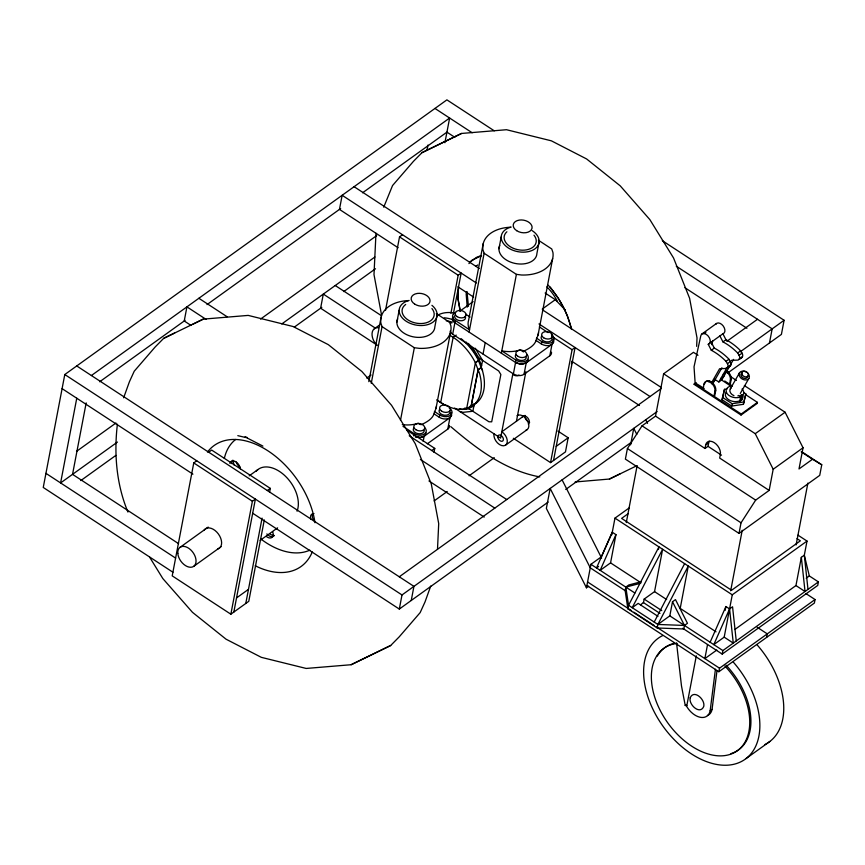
<?xml version="1.0" encoding="UTF-8"?>
<svg xmlns="http://www.w3.org/2000/svg" width="865" height="865" viewBox="0 0 865 865"><rect width="100%" height="100%" fill="white"/><g stroke="black" fill="none" stroke-linecap="round" stroke-linejoin="round"><path stroke-width="1.3" d="M696.66 346.346L697.017 337.912L689.621 298.328L673.543 257.975L649.864 219.613L620.227 185.845L586.621 158.965L551.351 140.822L506.501 129.718L461.553 133.448L422.001 152.662L413.459 161.333L392.548 185.542L383.725 207.189M117.402 424.218C113.877 453.822 116.429 484.422 127.944 512.058M375.972 233.28L373.994 274.573L381.389 314.157M437.506 549.113L438.706 523.595L431.3 484.011L415.222 443.659L391.553 405.296L361.905 371.518L328.311 344.648L293.04 326.505L248.19 315.401L203.243 319.131L163.69 338.345L155.138 347.016L134.226 371.226L129.382 381.843L123.652 397.781M458.547 286.845L457.974 298.468L460.364 311.227M676.538 642.911L681.479 685.902L685.242 705.516L685.923 705.029A17.192 10.964 54.3 0 0 699.774 717.182A17.192 10.964 54.3 0 0 710.154 710.76L715.431 669.24M707.419 715.539A17.192 10.964 54.3 0 0 712.068 709.387L717.009 670.548M470.863 405.782L476.193 403.198A44.115 28.156 54.3 0 0 482.421 370.588L481.21 367.582L482.584 360.446L475.285 348.249M494.272 130.831L446.902 99.864L64.788 374.534L43.25 487.46L172.946 572.241M76.758 398.235L60.604 482.93L117.456 442.058M86.176 402.885L72.541 474.344L178.558 543.642M196.744 460.786L193.76 462.926L172.211 575.863L230.858 614.193L248.774 601.316L264.301 519.908M230.858 614.193L252.396 501.268L255.38 499.116L233.842 612.052M245.779 603.467L262.063 518.113M269.556 492.326L270.312 488.39L211.666 450.06L208.681 452.2M368.814 381.66L381.151 317.022M371.247 383.357L382.06 326.635L380.881 323.164A35.53 23.398 10.8 0 1 408.399 300.588M385.498 310.416L399.533 236.88L402.517 234.739M426.964 150.359L427.98 145.06M396.894 322.094L399.154 310.232M444.913 142.736L449.627 118.029L91.398 375.529M400.495 420.282L414.335 347.73L382.06 326.635M413.513 435.841L413.957 433.527L403.014 426.38M437.106 315.011L434.846 326.862A19.171 12.629 10.8 0 1 412.843 336.755A19.171 12.629 10.8 0 1 397.684 318.882M423.18 441.323L424.153 436.241A7.644 5.028 10.8 0 0 425.807 432.695M450.914 313.303L458.169 275.221L461.164 273.07L453.39 313.779M421.428 424.65C426.91 422.023 433.852 418.357 434.533 411.578A27.68 18.23 10.8 0 0 436.479 406.042M435.992 408.442L450.589 331.933M252.688 513.237L399.306 609.068L401.998 594.958L657.14 411.556M551.481 352.206A7.644 5.028 10.8 0 1 549.826 355.764L524.028 374.307A7.644 5.028 10.8 0 1 513.388 373.907L452.687 334.225L455.314 320.493A7.644 5.028 10.8 0 1 455.66 312.47M440.707 402.517L453.141 337.307L456.212 335.101M424.153 436.241L420.974 437.441L415.189 436.717L420.033 437.539L424.153 436.241L449.941 417.698L451.541 415.47L451.152 412.81L451.541 415.47L449.941 417.698A7.644 5.028 10.8 0 1 439.301 417.298L439.744 414.984L434.533 411.578M434.014 452.33L434.771 448.394L406.572 429.959M466.624 291.581L466.17 293.992L467.219 307.194M411.243 600.483L413.935 586.373L76.736 365.949M427.342 443.799L447.767 429.127L449.941 417.698M483.211 243.66L468.614 320.169A27.68 18.23 10.8 0 0 469.522 329.781L455.314 320.493M469.089 332.095L484.119 253.272L482.94 249.801A35.53 23.398 10.8 0 1 510.458 227.225M498.954 248.731L501.213 236.869M468.333 343.416L473.663 349.492L478.95 358.056L498.673 370.955L500.857 374.513L491.698 421.817L488.963 421.785L469.23 408.896L469.533 406.42M436.814 399.738A44.115 28.156 54.3 0 0 466.473 408.626L471.122 406.345L478.129 369.809L481.21 367.582L478.464 360.608L478.95 358.056M449.8 335.296A44.115 28.156 54.3 0 1 475.274 362.511L478.096 369.788L471.122 406.345L473.123 405.415M483.038 354.066L485.222 342.648M474.236 404.15L471.155 406.366L474.236 404.15L472.874 411.275L463.067 412.313L459.985 411.578M501.354 353.19L516.394 274.367L484.119 253.272M513.388 373.907L516.005 360.164L501.797 350.876A27.68 18.23 10.8 0 0 520.352 349.893L523.476 351.936M539.165 241.649L536.906 253.499A19.171 12.629 10.8 0 1 514.902 263.392A19.171 12.629 10.8 0 1 499.743 245.53M524.028 374.307L526.212 362.878A7.644 5.028 10.8 0 0 527.866 359.332M516.437 421.266L525.877 371.777M523.487 351.287C528.969 348.66 535.911 344.994 536.592 338.215A27.68 18.23 10.8 0 0 538.527 332.679M538.052 335.079L552.649 258.57M454.871 322.807L452.579 320.428L452.741 316.558L452.287 319.758L454.871 322.807L515.572 362.478L519.141 363.938L523.033 364.089L526.212 362.878L552 344.346L553.6 342.108L553.2 339.448L553.6 342.108L552 344.346A7.644 5.028 10.8 0 1 541.36 343.946L541.804 341.632L536.592 338.215M549.826 355.764L552 344.346M513.334 438.285L550.551 462.613L572.089 349.687L575.074 347.535L553.535 460.461M557.99 431.116L568.164 437.766L565.472 451.887L550.551 462.613M588.622 586.243L586.459 587.8L590.936 564.304L601.326 556.844L612.279 532.256L615.945 534.646L610.56 562.877L600.169 570.349L615.945 534.646M697.99 355.288L693.46 352.325L663.617 373.788L655.529 416.13L642.035 425.839L627.406 448.535L625.384 459.12L739.013 533.391L819.728 475.372L821.75 464.786L801.498 451.541M611.793 534.819L614.972 518.135L629.06 508.014M630.617 444.815L633.753 428.359L636.791 434.371M626.292 522.557L637.073 466.008M641.214 581.734L628.812 584.967L625.827 587.119L628.552 605.284L657.876 624.454L684.475 625.449L687.459 623.308L675.489 599.607L672.505 601.748L684.475 625.449L683.804 628.985L657.195 627.979L627.871 608.819L628.552 605.284L658.957 546.885L658.449 549.534M657.973 616.323L638.186 603.392L632.218 607.684L662.622 549.286L654.546 591.628L644.155 599.099L643.484 602.624L640.5 604.776M694.163 384.395L694.346 383.4L741.219 414.032L741.024 415.038L694.163 384.395L696.325 382.838M657.195 627.979L657.876 624.454L688.28 566.056L680.204 608.398L716.036 631.828M704.024 384.092L704.802 383.53A7.104 4.53 54.3 0 1 708.392 380.762L711.257 381.843L713.852 384.33A7.104 4.53 54.3 0 1 715.712 390.666L714.75 395.662L713.971 396.224L714.923 391.229A7.104 4.53 54.3 0 0 713.063 384.893L710.479 382.406L707.613 381.324A7.104 4.53 54.3 0 0 704.024 384.092L703.061 389.099L703.84 388.536M657.876 624.454L669.813 615.869L672.505 601.748M655.529 416.13L705.018 448.481L705.689 444.945L708.673 442.804A9.547 6.098 54.3 0 1 709.268 441.139M705.018 448.481L708.002 446.329L708.673 442.804M743.662 392.505L745.814 393.91L743.381 404.312L731.725 406.053L722.059 399.738L724.492 389.326L727.076 388.947M724.492 389.326L722.059 399.738M720.686 379.421L729.411 385.13L730.363 380.124A7.104 4.53 54.3 0 0 728.503 373.799L725.908 371.312M726.697 370.75L729.282 373.237A7.104 4.53 54.3 0 1 731.141 379.562L730.19 384.568L729.411 385.13M731.725 406.053L732.168 403.717L722.502 397.392M739.575 402.009L740.559 396.819L739.575 396.17L741.619 394.7L742.613 395.348L741.619 400.538M740.386 401.187L741.619 394.7M743.381 404.312L745.814 393.91M685.242 705.516L686.821 705.613L696.314 655.854M707.548 644.512L704.856 658.622L716.804 650.037M745.446 394.537L757.437 402.376L757.243 403.382L741.024 415.038M769.472 342.983L772.164 328.873L676.3 266.204M739.013 533.391L741.035 522.806L755.664 500.111L769.158 490.412L773.191 469.23L755.242 433.689L663.617 373.788M725.173 610.376L725.908 606.527L729.573 608.917L733.271 643.095L724.189 637.148L732.266 594.806L807.013 541.068L797.995 535.176M730.676 590.795L742.213 530.299M662.309 240.665L784.101 320.288L781.409 334.398L727.843 372.912M586.892 585.486L718.847 671.737L719.518 668.202L815.046 599.542L806.029 593.639M682.745 628.293L722.21 654.091L722.88 650.567L818.409 581.896L809.326 575.949L804.32 555.189L807.013 541.068M766.606 637.397L767.287 633.872L757.135 627.233M744.376 385.606L785.096 412.227L803.044 447.778L799.011 468.949L812.505 459.25L821.75 464.786M796.103 544.907L807.888 483.092M734.807 629.515L795.951 585.562L801.336 557.33L804.32 555.189L807.986 589.389M815.046 599.542L814.376 603.067L718.847 671.737M818.409 581.896L817.739 585.421L722.21 654.091M711.83 344.713L712.663 340.907M571.397 364.122L572.024 361.689M430.727 586.07L424.996 601.997L420.152 612.615L399.241 636.824L390.688 645.495L351.136 664.72L306.188 668.45L261.338 657.346L226.068 639.203L192.473 612.323L162.825 578.555L149.602 557.114M729.541 366.284L731.022 364.576A4.552 2.909 54.3 0 0 730.449 361.527L728.092 358.261A45.975 29.334 54.3 0 0 714.295 348.087L711.257 342.162M740.364 357.969L741.878 357.58L742.667 356.207A4.552 2.909 54.3 0 0 742.105 353.158L739.748 349.893A45.975 29.334 54.3 0 0 725.951 339.718L722.902 333.782A6.131 3.914 54.3 0 0 723.216 325.975A6.131 3.914 54.3 0 0 715.798 324.299M461.077 338.615A44.115 28.242 54.3 0 1 478.377 360.294L475.382 362.857L466.668 408.529M612.279 532.256L596.504 567.948L598.58 566.456M710.133 642.219L725.908 606.527M654.21 622.054L684.615 563.656M712.825 383.617L721.918 367.744M714.458 379.238L718.858 381.962L726.578 368.49M733.574 359.375L721.864 379.8L718.858 381.962M730.374 388.731L739.618 372.61M740.267 393.467L748.852 378.492M468.927 263.587L471.652 260.419L481.589 255.608M742.613 395.348L742.959 395.002A8.92 5.871 10.8 0 0 742.062 389.001M469.533 262.43L476.572 257.338L481.308 255.532M99.659 381.779L185.11 320.353M207.016 304.599L340.669 208.53M362.576 192.787L446.935 132.15L454.828 137.308M76.509 451.379L115.942 423.028M260.549 319.077L376.675 235.604M281.785 323.943L374.902 257.002M80.802 480.583L115.867 455.39M294.424 327.035L321.812 307.345M343.729 291.591L375.496 268.756M374.329 328.754L379.746 324.862M475.728 266.42L477.729 264.982M366.771 378.081L371.074 374.999M460.234 310.903L473.123 301.636M249.196 475.837L257.921 469.565M179.963 547.404L208.216 527.088M267.328 490.531L270.312 488.39M542.301 309.032L555.308 299.679L565.321 310.081M193.879 566.229L221.051 546.691M260.149 540.387L277.6 527.845M431.786 450.535L434.771 448.394M236.534 597.931L248.471 589.346M523.368 416.281L501.808 431.776A8.596 5.482 54.3 0 1 507.193 442.447A8.596 5.482 54.3 0 1 499.386 444.48A8.596 5.482 54.3 0 1 494.002 433.819M505.711 445.043L527.261 429.548M434.089 500.943L447.216 491.504M469.1 475.772L494.272 457.682M701.818 334.041L716.469 323.499M703.786 333.749L705.937 332.203M556.227 446.351L568.164 437.766M729.011 359.18L725.995 361.343L725.086 360.424A45.975 29.334 54.3 0 0 711.29 350.249L708.251 344.324L722.902 333.782M711.29 350.249L714.295 348.087M719.896 335.944L722.945 341.88L725.951 339.718M399.273 576.793L661.098 388.58M726.827 341.34L757.502 319.282M740.656 350.812L737.65 352.974L736.731 352.055A45.975 29.334 54.3 0 0 722.945 341.88M740.397 351.709L784.101 320.288M714.609 380.503L711.603 382.665L719.583 368.75L726.524 368.447L728.006 366.738A4.552 2.909 54.3 0 0 727.443 363.689L730.449 361.527M731.228 360.37L738.18 360.078L739.662 358.37A4.552 2.909 54.3 0 0 739.088 355.32L742.105 353.158M725.703 368.512L728.708 366.349M730.817 365.138L727.573 367.701L730.59 365.538M742.462 356.769L739.229 359.332L742.235 357.169M708.835 381.616L709.614 381.054L712.792 383.13L712.014 383.692M723.248 374.296L726.254 372.134M727.454 372.599L728.233 372.036L726.113 370.653M399.306 609.068L548.183 502.057M565.71 489.46L631.439 442.21M720.869 378.448L723.875 376.286M714.923 391.229L715.712 390.666M730.363 380.124L731.141 379.562M741.219 414.032L757.437 402.376M628.174 513.68L621.621 518.384L731.585 590.265L800.363 540.82L797 538.625M755.242 433.689L785.096 412.227M773.191 469.23L803.044 447.778M724.189 637.148L713.798 644.62L729.573 608.917L732.558 606.776L736.256 640.943M806.202 578.188L809.326 575.949M710.154 710.76L712.068 709.387M746.008 758.605L769.893 741.435M475.35 362.813L478.464 360.608M478.096 369.788L481.351 367.484L482.551 370.49M526.212 362.878L521.108 364.187L515.572 362.478M740.559 396.819L740.072 397.078A8.92 5.871 10.8 0 1 727.13 393.705A8.92 5.871 10.8 0 1 731.768 385.844M461.553 133.448L422.001 152.662M163.69 338.345L174.676 332.982M192.56 324.343L203.243 319.131M575.128 481.978L609.457 479.037L620.129 473.825M351.136 664.72L390.688 645.495M474.377 404.042L476.334 403.101M473.89 405.988L470.192 407.772L464.429 408.204M609.457 479.037L636.975 465.651M640.705 583.237L625.827 587.119L625.157 590.644L627.871 608.819M732.168 403.717L743.824 401.966M469.23 408.896L462.213 409.415L459.737 408.831M516.394 274.367L521.509 275.005A35.53 23.398 10.8 0 0 552.919 252.429L551.729 248.958L538.387 240.232M414.335 347.73L419.449 348.368A35.53 23.398 10.8 0 0 450.86 325.791L449.681 322.321L436.328 313.595M539.782 476.907C505.506 470.603 476.658 448.784 450.784 426.64M237.81 435.657L245.617 437.506M247.412 437.593L245.011 436.879L262.906 446.091M703.915 388.288L695.125 382.838L694.033 366.814L700.769 335.912A6.131 3.914 54.3 0 1 708.057 335.89A6.131 3.914 54.3 0 1 708.251 344.324M434.965 108.449L472.182 132.778M684.885 287.699L746.917 328.246M730.795 376.729L736.45 380.427M724.74 381L732.374 385.995M801.25 451.898L812.505 459.25M545.123 293.03L555.308 299.679M354.099 186.699L479.275 268.528M542.431 309.811L660.849 387.217M476.356 283.006L342.151 195.285L339.458 209.395L398.105 247.736M538.982 323.943L650.037 396.538M539.327 326.894L548.075 332.614M399.533 236.88L458.169 275.221M551.794 336.409L572.089 349.687M708.002 446.329L721.529 455.185M457.877 286.802L473.663 297.127M571.776 361.256L639.451 405.49M769.158 490.412L719.68 458.061L720.35 454.536A9.547 6.098 54.3 0 0 714.36 442.685A9.547 6.098 54.3 0 0 705.689 444.945M536.149 340.529L541.36 343.946M642.035 425.839L755.664 500.111M465.911 314.309L470.084 317.033M627.406 448.535L741.035 522.806M795.951 585.562L805.034 591.509L801.336 557.33M335.242 285.515L381.606 315.812M375.313 328.095L323.305 294.089L320.612 308.21L377.151 345.167M454.601 408.064L500.597 438.133L512.74 374.48A8.596 5.482 54.3 0 0 519.054 375.042M437.268 400.257L444.924 405.263M614.972 518.135L732.266 594.806M434.089 413.892L439.301 417.298M420.379 424.618L418.292 423.255A27.68 18.23 10.8 0 1 402.29 424.639M610.56 562.877L640.803 582.642M654.546 591.628L666.634 599.532M198.863 298.284L227.052 316.709M409.232 435.798L506.739 499.538M590.936 564.304L634.856 593.012M644.155 599.099L661.747 610.593M669.813 615.869L722.88 650.567M626.346 591.433L590.265 567.84L550.172 488.444L546.356 508.404L586.459 587.8M643.268 602.483L659.973 613.404M206.097 319.401L186.927 306.87L184.234 320.98L190.992 325.402M420.368 459.466L494.802 508.123M587.573 581.95L631.558 610.701M633.807 612.182L654.113 625.449M656.362 626.92L719.518 668.202M428.954 480.951L484.216 517.075M685.923 705.029L686.821 705.613M64.788 374.534L401.998 594.958M193.76 462.926L252.396 501.268M62.096 388.644L192.917 474.161M45.942 473.35L175.638 558.12M548.215 285.19C559.396 297.657 567.656 313.119 571.484 329.403M466.149 342.043L473.09 349.947L479.318 360.045L481.6 365.711M550.14 287.039L558.022 297.83M737.586 352.866L739.088 355.32M725.93 361.235L727.443 363.689M558.714 298.836L563.483 307.248M645.701 419.774L647.517 423.385M562.109 479.859L601.597 558.055M563.666 307.637L567.44 315.876L571.722 329.424M478.129 369.809L479.34 372.804A44.115 28.156 54.3 0 1 473.144 405.393M460.126 311.216L458.018 299.02L457.834 290.975M466.992 291.71L468.452 306.361M742.938 395.975A8.92 5.871 10.8 0 1 742.213 398.938L741.856 399.284A8.92 5.871 10.8 0 1 739.845 400.787L739.326 401.014A8.92 5.871 10.8 0 1 728.579 399.662A8.92 5.871 10.8 0 1 726.103 392.364M747.598 376.124A3.568 2.638 29.8 0 1 742.732 377.724A3.568 2.638 29.8 0 1 742.386 372.804M738.851 395.381A5.482 4.055 29.8 0 1 737.834 395.889M733.952 395.662A5.482 4.055 29.8 0 1 731.13 387.963M747.663 373.085A5.482 4.055 29.8 0 1 746.29 379.951A5.482 4.055 29.8 0 1 739.078 374.296A5.482 4.055 29.8 0 1 746.549 372.21M424.856 427.775A7.644 5.028 10.8 0 1 423.915 434.338A7.644 5.028 10.8 0 1 413.957 433.527M431.927 308.546A16.23 10.694 10.8 0 1 427.916 322.223A16.23 10.694 10.8 0 1 406.604 318.925A16.23 10.694 10.8 0 1 405.674 304.469M431.938 305.334A19.171 12.629 10.8 0 1 429.905 323.878A19.171 12.629 10.8 0 1 402.268 317.942A19.171 12.629 10.8 0 1 409.123 300.436M424.185 430.305A5.536 3.644 10.8 0 1 417.86 433.635A5.536 3.644 10.8 0 1 413.73 428.056M449.292 408.118A7.644 5.028 10.8 0 1 450.384 415.384A7.644 5.028 10.8 0 1 439.744 414.984M449.649 410.789A5.536 3.644 10.8 0 1 444.361 415.222A5.536 3.644 10.8 0 1 439.517 409.513M449.422 425.569A7.644 5.028 10.8 0 1 447.767 429.127M733.325 662.147A74.487 47.532 54.3 0 1 747.609 757.275A74.487 47.532 54.3 0 1 662.158 725.054A74.487 47.532 54.3 0 1 662.774 635.537M726.103 665.185A63.026 40.212 54.3 0 1 730.979 753.631M657.303 656.102A63.026 40.212 54.3 0 1 673.813 643.409M757.21 644.976A74.487 47.532 54.3 0 1 764.595 744.711M724.913 666.039A63.026 40.212 54.3 0 1 738.083 750.182A63.026 40.212 54.3 0 1 662.406 714.512A63.026 40.212 54.3 0 1 677.003 643.463M529.661 422.217A4.779 3.049 54.3 0 1 525.001 415.384M522.374 416.746A4.779 3.049 54.3 0 1 527.845 418.011A4.779 3.049 54.3 0 1 528.32 424.077M517.043 415.73A8.596 5.482 54.3 0 1 527.131 420.228A8.596 5.482 54.3 0 1 525.963 430.175M449.27 322.31A45.65 29.129 54.3 0 1 451.898 322.991M446.264 320.829A46.797 29.853 54.3 0 1 452.092 322.104M376.783 345.157A12.359 7.882 54.3 0 1 372.069 333.306A12.359 7.882 54.3 0 1 378.438 327.673M437.874 315.044A50.04 31.929 54.3 0 1 455.163 313.162M444.286 317.812A50.04 31.929 54.3 0 1 451.725 319.304M551.351 334.755A7.644 5.028 10.8 0 1 552.443 342.032A7.644 5.028 10.8 0 1 541.804 341.632M533.986 235.183A16.23 10.694 10.8 0 1 530.342 248.709A16.23 10.694 10.8 0 1 509.334 246.071A16.23 10.694 10.8 0 1 506.89 231.777M532.18 230.641A19.171 12.629 10.8 0 1 533.218 249.92A19.171 12.629 10.8 0 1 504.803 245.098A19.171 12.629 10.8 0 1 511.183 227.073M526.915 354.412A7.644 5.028 10.8 0 1 525.974 360.986A7.644 5.028 10.8 0 1 516.005 360.164M526.244 356.942A5.536 3.644 10.8 0 1 519.908 360.283A5.536 3.644 10.8 0 1 515.778 354.693M551.708 337.426A5.536 3.644 10.8 0 1 546.421 341.859A5.536 3.644 10.8 0 1 541.577 336.15M465.219 316.287A5.536 3.644 10.8 0 1 459.931 320.72A5.536 3.644 10.8 0 1 455.087 315.022M452.687 334.225A7.644 5.028 10.8 0 1 450.114 331.187M546.885 286.845A36.827 23.496 54.3 0 1 557.374 301.344M314.125 520.881A6.682 4.26 54.3 0 1 312.795 513.756M312.265 551.957A74.487 47.532 54.3 0 1 255.229 565.753M207.47 452.049A74.487 47.532 54.3 0 1 268.312 451.076A74.487 47.532 54.3 0 1 314.99 522.741M309.8 550.162A66.843 42.655 54.3 0 1 260.873 539.003M224.349 458.396A66.843 42.655 54.3 0 1 235.669 439.463M274.108 535.792A6.682 4.26 54.3 0 1 266.863 533.932M231.669 463.608A6.682 4.26 54.3 0 1 232.901 460.191M310.805 519.13A6.682 4.26 54.3 0 1 313.963 513.605M229.949 463.499A6.682 4.26 54.3 0 1 235.345 461.521A6.682 4.26 54.3 0 1 240.286 468.819M272.68 531.802A6.682 4.26 54.3 0 1 271.902 537.457A6.682 4.26 54.3 0 1 266.29 536.419M256.127 471.252A29.41 18.77 54.3 0 1 285.515 476.291A29.41 18.77 54.3 0 1 297.052 511.193M234.372 465.402A6.682 4.26 54.3 0 1 233.528 460.926M274.043 535.413A6.682 4.26 54.3 0 1 270.064 533.986M203.891 530.494A11.937 7.612 54.3 0 1 218.348 533.921A11.937 7.612 54.3 0 1 217.591 549.037M240.232 467.424A6.682 4.26 54.3 0 1 236.253 462.04M690.216 697.731C688.335 704.456 699.904 715.301 703.71 706.543C705.591 699.817 694.022 688.983 690.216 697.731M742.289 374.967A3.568 2.638 29.8 0 0 748.106 375.961A3.568 2.638 29.8 0 0 744.895 371.204A3.568 2.638 29.8 0 0 742.289 374.967M414.616 304.037A9.547 6.293 10.8 0 0 429.927 301.755A9.547 6.293 10.8 0 0 417.222 293.451A9.547 6.293 10.8 0 0 414.616 304.037M415.816 429.7A5.536 3.644 10.8 0 0 424.693 428.38A5.536 3.644 10.8 0 0 417.33 423.558A5.536 3.644 10.8 0 0 415.816 429.7M441.604 411.167A5.536 3.644 10.8 0 0 450.481 409.837A5.536 3.644 10.8 0 0 443.118 405.025A5.536 3.644 10.8 0 0 441.604 411.167M497.818 437.085A3.568 2.281 54.3 0 0 502.187 441.269A3.568 2.281 54.3 0 0 501.797 436.046A3.568 2.281 54.3 0 0 497.818 437.085M516.675 230.674A9.547 6.293 10.8 0 0 531.975 228.392A9.547 6.293 10.8 0 0 519.281 220.088A9.547 6.293 10.8 0 0 516.675 230.674M543.663 337.804A5.536 3.644 10.8 0 0 552.54 336.474A5.536 3.644 10.8 0 0 545.177 331.663A5.536 3.644 10.8 0 0 543.663 337.804M517.875 356.348A5.536 3.644 10.8 0 0 526.753 355.018A5.536 3.644 10.8 0 0 519.389 350.206A5.536 3.644 10.8 0 0 517.875 356.348M457.174 316.666A5.536 3.644 10.8 0 0 466.051 315.336A5.536 3.644 10.8 0 0 458.688 310.524A5.536 3.644 10.8 0 0 457.174 316.666M177.812 553.384A11.71 7.471 54.3 0 0 192.106 567.083A11.71 7.471 54.3 0 0 190.841 549.978A11.71 7.471 54.3 0 0 177.812 553.384"/></g></svg>
